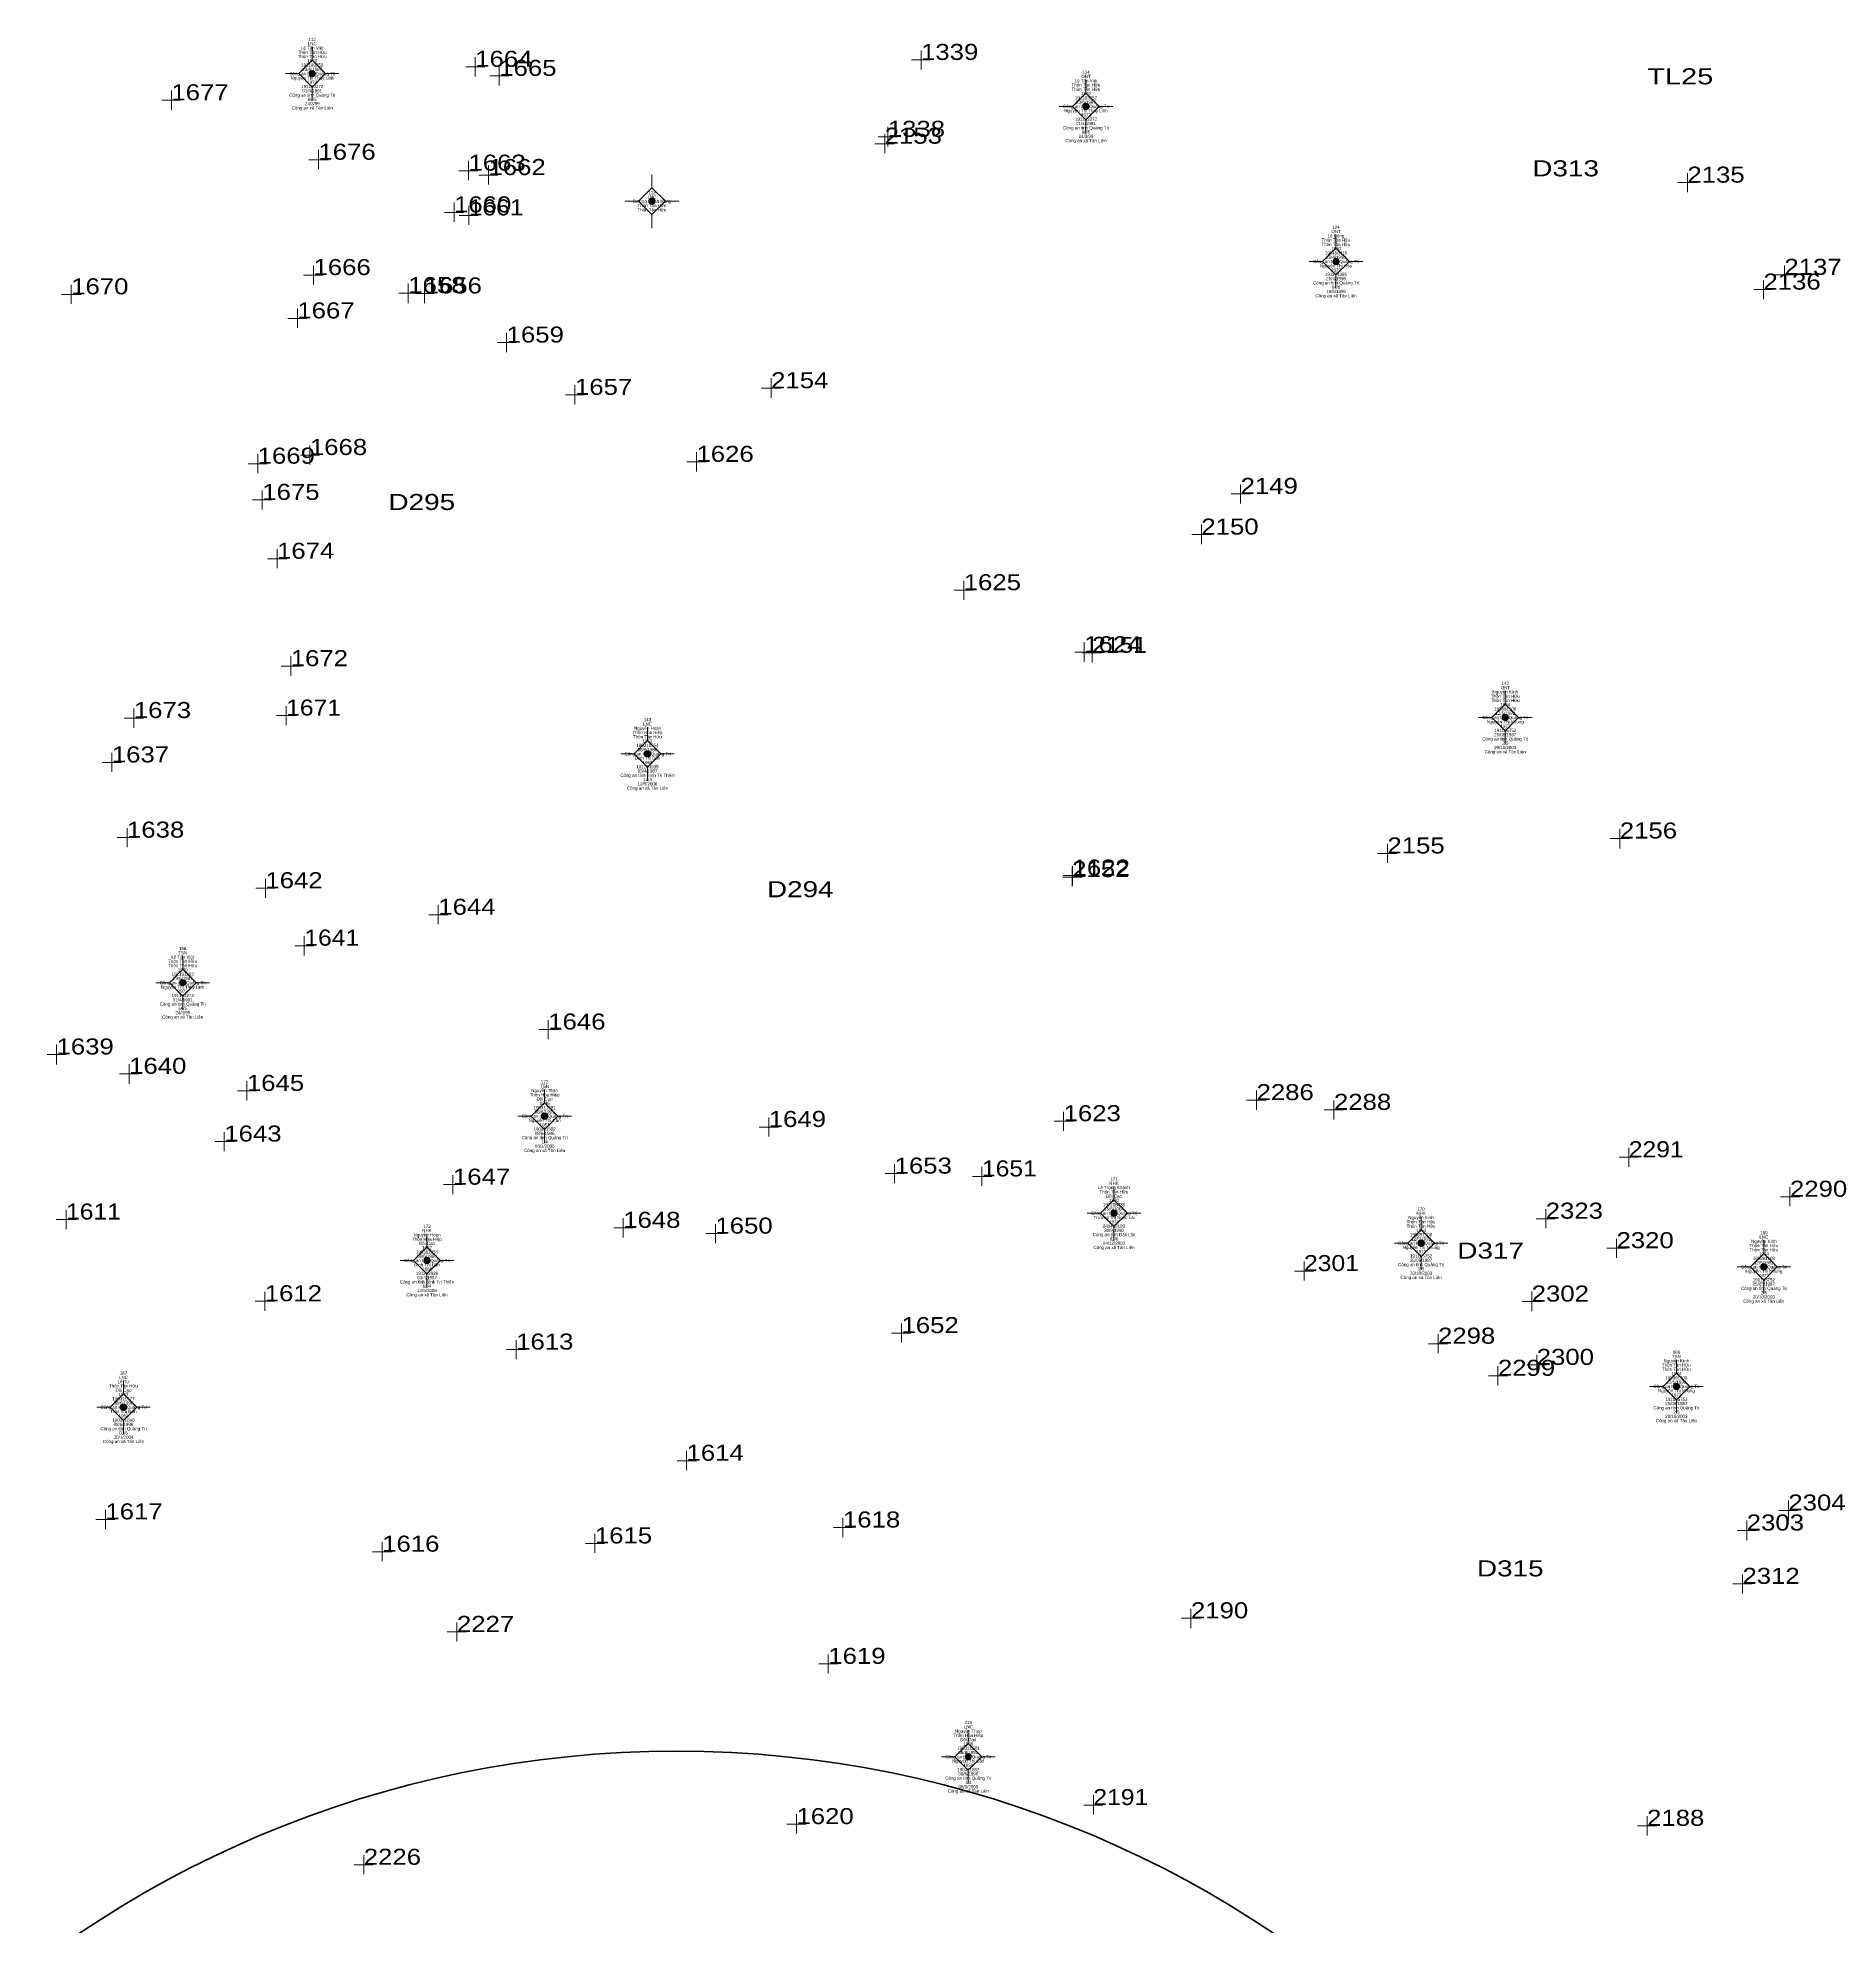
# Model space of a CAD drawing. Header units: metres. Extents: x 548949 to 550221, y 1836732 to 1838051.
# Drawn here: x 549440.5 to 549608.6, y 1837619.1 to 1837795.6 of the extents above; entities that cross this region are included whole.
import ezdxf
from ezdxf.enums import TextEntityAlignment as Align

# ---------------------------------------------------------------- set-up
doc = ezdxf.new("R2010")
doc.units = ezdxf.units.M
doc.header["$LTSCALE"] = 0.12
for name, color, linetype, lineweight in [('11', 7, 'Continuous', 13), ('4', 7, 'Continuous', 13), ('52', 7, 'Continuous', 35)]:
    doc.layers.add(name, color=color, linetype=linetype, lineweight=lineweight)
doc.layers.add('15', color=7, linetype='Continuous')
doc.layers.add('5', color=7, linetype='Continuous')

msp = doc.modelspace()

# ---------------------------------------------------------------- hatches: boundary and pattern name
at = {"layer": '11'}
for points in [[(549466.4495, 1837792.24, 1), (549465.8495, 1837792.24, 1)], [(549538.7995, 1837789.18, 1), (549538.1995, 1837789.18, 1)], [(549498.2195, 1837780.31, 1), (549497.6195, 1837780.31, 1)], [(549562.1795, 1837774.68, 1), (549561.5795, 1837774.68, 1)], [(549578.0095, 1837732.05, 1), (549577.4095, 1837732.05, 1)], [(549497.7995, 1837728.65, 1), (549497.1995, 1837728.65, 1)], [(549454.3395, 1837707.26, 1), (549453.7395, 1837707.26, 1)], [(549488.1795, 1837694.78, 1), (549487.5795, 1837694.78, 1)], [(549541.4195, 1837685.71, 1), (549540.8195, 1837685.71, 1)], [(549570.1395, 1837682.91, 1), (549569.5395, 1837682.91, 1)], [(549477.1795, 1837681.29, 1), (549476.5795, 1837681.29, 1)], [(549602.1895, 1837680.69, 1), (549601.5895, 1837680.69, 1)], [(549594.0095, 1837669.52, 1), (549593.4095, 1837669.52, 1)], [(549448.7995, 1837667.57, 1), (549448.1995, 1837667.57, 1)], [(549527.7995, 1837634.9, 1), (549527.1995, 1837634.9, 1)]]:
    msp.add_hatch(color=256, dxfattribs=at).paths.add_polyline_path(points)

# ---------------------------------------------------------------- linework, layer by layer
for p, q in [((549466.15, 1837794.74), (549466.15, 1837793.49)), ((549464.9, 1837792.24), (549463.65, 1837792.24)), ((549468.65, 1837792.24), (549467.4, 1837792.24)), ((549466.15, 1837790.99), (549466.15, 1837789.74)), ((549538.5, 1837791.68), (549538.5, 1837790.43)), ((549537.25, 1837789.18), (549536, 1837789.18)), ((549541, 1837789.18), (549539.75, 1837789.18)), ((549538.5, 1837787.93), (549538.5, 1837786.68)), ((549497.92, 1837782.81), (549497.92, 1837781.56)), ((549496.67, 1837780.31), (549495.42, 1837780.31)), ((549500.42, 1837780.31), (549499.17, 1837780.31)), ((549497.92, 1837779.06), (549497.92, 1837777.81)), ((549561.88, 1837777.18), (549561.88, 1837775.93)), ((549560.63, 1837774.68), (549559.38, 1837774.68)), ((549564.38, 1837774.68), (549563.13, 1837774.68)), ((549561.88, 1837773.43), (549561.88, 1837772.18)), ((549577.71, 1837734.55), (549577.71, 1837733.3)), ((549576.46, 1837732.05), (549575.21, 1837732.05)), ((549580.21, 1837732.05), (549578.96, 1837732.05)), ((549497.5, 1837731.15), (549497.5, 1837729.9)), ((549577.71, 1837730.8), (549577.71, 1837729.55)), ((549496.25, 1837728.65), (549495, 1837728.65)), ((549500, 1837728.65), (549498.75, 1837728.65)), ((549497.5, 1837727.4), (549497.5, 1837726.15)), ((549454.04, 1837709.76), (549454.04, 1837708.51)), ((549452.79, 1837707.26), (549451.54, 1837707.26)), ((549456.54, 1837707.26), (549455.29, 1837707.26)), ((549454.04, 1837706.01), (549454.04, 1837704.76)), ((549487.88, 1837697.28), (549487.88, 1837696.03)), ((549486.63, 1837694.78), (549485.38, 1837694.78)), ((549487.88, 1837693.53), (549487.88, 1837692.28)), ((549490.38, 1837694.78), (549489.13, 1837694.78)), ((549541.12, 1837688.21), (549541.12, 1837686.96)), ((549539.87, 1837685.71), (549538.62, 1837685.71)), ((549541.12, 1837684.46), (549541.12, 1837683.21)), ((549543.62, 1837685.71), (549542.37, 1837685.71)), ((549569.84, 1837685.41), (549569.84, 1837684.16)), ((549476.88, 1837683.79), (549476.88, 1837682.54)), ((549568.59, 1837682.91), (549567.34, 1837682.91)), ((549572.34, 1837682.91), (549571.09, 1837682.91)), ((549601.89, 1837683.19), (549601.89, 1837681.94)), ((549475.63, 1837681.29), (549474.38, 1837681.29)), ((549479.38, 1837681.29), (549478.13, 1837681.29)), ((549569.84, 1837681.66), (549569.84, 1837680.41)), ((549600.64, 1837680.69), (549599.39, 1837680.69)), ((549604.39, 1837680.69), (549603.14, 1837680.69)), ((549476.88, 1837680.04), (549476.88, 1837678.79)), ((549601.89, 1837679.44), (549601.89, 1837678.19)), ((549593.71, 1837672.02), (549593.71, 1837670.77)), ((549448.5, 1837670.07), (549448.5, 1837668.82)), ((549592.46, 1837669.52), (549591.21, 1837669.52)), ((549596.21, 1837669.52), (549594.96, 1837669.52)), ((549447.25, 1837667.57), (549446, 1837667.57)), ((549451, 1837667.57), (549449.75, 1837667.57)), ((549593.71, 1837668.27), (549593.71, 1837667.02)), ((549448.5, 1837666.32), (549448.5, 1837665.07)), ((549527.5, 1837637.4), (549527.5, 1837636.15)), ((549526.25, 1837634.9), (549525, 1837634.9)), ((549530, 1837634.9), (549528.75, 1837634.9)), ((549527.5, 1837633.65), (549527.5, 1837632.4))]:
    msp.add_line(p, q, dxfattribs=at)
for points in [[(549466.15, 1837793.49), (549464.9, 1837792.24), (549466.15, 1837790.99), (549467.4, 1837792.24)], [(549538.5, 1837790.43), (549537.25, 1837789.18), (549538.5, 1837787.93), (549539.75, 1837789.18)], [(549497.92, 1837781.56), (549496.67, 1837780.31), (549497.92, 1837779.06), (549499.17, 1837780.31)], [(549561.88, 1837775.93), (549560.63, 1837774.68), (549561.88, 1837773.43), (549563.13, 1837774.68)], [(549577.71, 1837733.3), (549576.46, 1837732.05), (549577.71, 1837730.8), (549578.96, 1837732.05)], [(549497.5, 1837729.9), (549496.25, 1837728.65), (549497.5, 1837727.4), (549498.75, 1837728.65)], [(549454.04, 1837708.51), (549452.79, 1837707.26), (549454.04, 1837706.01), (549455.29, 1837707.26)], [(549487.88, 1837696.03), (549486.63, 1837694.78), (549487.88, 1837693.53), (549489.13, 1837694.78)], [(549541.12, 1837686.96), (549539.87, 1837685.71), (549541.12, 1837684.46), (549542.37, 1837685.71)], [(549476.88, 1837682.54), (549475.63, 1837681.29), (549476.88, 1837680.04), (549478.13, 1837681.29)], [(549569.84, 1837684.16), (549568.59, 1837682.91), (549569.84, 1837681.66), (549571.09, 1837682.91)], [(549601.89, 1837681.94), (549600.64, 1837680.69), (549601.89, 1837679.44), (549603.14, 1837680.69)], [(549593.71, 1837670.77), (549592.46, 1837669.52), (549593.71, 1837668.27), (549594.96, 1837669.52)], [(549448.5, 1837668.82), (549447.25, 1837667.57), (549448.5, 1837666.32), (549449.75, 1837667.57)], [(549527.5, 1837636.15), (549526.25, 1837634.9), (549527.5, 1837633.65), (549528.75, 1837634.9)]]:
    msp.add_lwpolyline(points, close=True, dxfattribs=at)
for centre in [(549466.1495, 1837792.24), (549538.4995, 1837789.18), (549497.9195, 1837780.31), (549561.8795, 1837774.68), (549577.7095, 1837732.05), (549497.4995, 1837728.65), (549454.0395, 1837707.26), (549487.8795, 1837694.78), (549541.1195, 1837685.71), (549569.8395, 1837682.91), (549476.8795, 1837681.29), (549601.8895, 1837680.69), (549593.7095, 1837669.52), (549448.4995, 1837667.57), (549527.4995, 1837634.9)]:
    msp.add_circle(centre, 0.3, dxfattribs=at)
at = {"layer": '4'}
for p, q in [((549481.39, 1837791.96), (549481.39, 1837793.77)), ((549523.08, 1837792.63), (549523.08, 1837794.41)), ((549482.28, 1837792.88), (549480.5, 1837792.88)), ((549484.53, 1837792.03), (549482.75, 1837792.03)), ((549483.64, 1837791.14), (549483.64, 1837792.96)), ((549523.97, 1837793.52), (549522.19, 1837793.52)), ((549452.98, 1837788.86), (549452.98, 1837790.68)), ((549453.87, 1837789.75), (549452.09, 1837789.75)), ((549519.97, 1837785.44), (549519.97, 1837787.26)), ((549466.73, 1837783.3), (549466.73, 1837785.12)), ((549520.57, 1837785.69), (549518.76, 1837785.69)), ((549520.86, 1837786.33), (549519.07, 1837786.33)), ((549519.68, 1837784.8), (549519.68, 1837786.58)), ((549467.66, 1837784.19), (549465.84, 1837784.19)), ((549481.65, 1837783.17), (549479.86, 1837783.17)), ((549480.76, 1837782.28), (549480.76, 1837784.1)), ((549482.63, 1837781.87), (549482.63, 1837783.65)), ((549483.52, 1837782.76), (549481.74, 1837782.76)), ((549595.64, 1837782.05), (549593.85, 1837782.05)), ((549594.74, 1837781.16), (549594.74, 1837782.94)), ((549479.41, 1837778.38), (549479.41, 1837780.2)), ((549480.78, 1837778.1), (549480.78, 1837779.88)), ((549480.3, 1837779.27), (549478.52, 1837779.27)), ((549481.67, 1837778.99), (549479.89, 1837778.99)), ((549466.27, 1837772.52), (549466.27, 1837774.3)), ((549603.81, 1837772.54), (549603.81, 1837774.32)), ((549443.61, 1837770.72), (549443.61, 1837772.5)), ((549467.16, 1837773.41), (549465.34, 1837773.41)), ((549475.13, 1837770.8), (549475.13, 1837772.62)), ((549476.66, 1837770.8), (549476.66, 1837772.58)), ((549601.85, 1837771.16), (549601.85, 1837772.94)), ((549604.7, 1837773.43), (549602.88, 1837773.43)), ((549444.5, 1837771.61), (549442.72, 1837771.61)), ((549476.02, 1837771.73), (549474.24, 1837771.73)), ((549477.55, 1837771.69), (549475.77, 1837771.69)), ((549602.74, 1837772.05), (549600.96, 1837772.05)), ((549465.65, 1837769.36), (549463.87, 1837769.36)), ((549464.76, 1837768.47), (549464.76, 1837770.28)), ((549484.33, 1837766.21), (549484.33, 1837768.02)), ((549485.22, 1837767.1), (549483.44, 1837767.1)), ((549509.06, 1837761.94), (549509.06, 1837763.76)), ((549491.61, 1837762.21), (549489.83, 1837762.21)), ((549490.72, 1837761.32), (549490.72, 1837763.11)), ((549509.95, 1837762.83), (549508.17, 1837762.83)), ((549461.05, 1837754.89), (549461.05, 1837756.67)), ((549466.82, 1837756.59), (549465.04, 1837756.59)), ((549465.93, 1837755.7), (549465.93, 1837757.49)), ((549502.08, 1837755.06), (549502.08, 1837756.84)), ((549461.94, 1837755.78), (549460.16, 1837755.78)), ((549502.97, 1837755.95), (549501.19, 1837755.95)), ((549461.48, 1837751.5), (549461.48, 1837753.28)), ((549552.96, 1837752.06), (549552.96, 1837753.84)), ((549462.37, 1837752.39), (549460.56, 1837752.39)), ((549553.85, 1837752.95), (549552.07, 1837752.95)), ((549549.29, 1837748.26), (549549.29, 1837750.08)), ((549462.86, 1837746), (549462.86, 1837747.78)), ((549550.18, 1837749.15), (549548.4, 1837749.15)), ((549463.78, 1837746.89), (549461.97, 1837746.89)), ((549527.07, 1837743.06), (549527.07, 1837744.84)), ((549527.96, 1837743.95), (549526.18, 1837743.95)), ((549538.34, 1837737.26), (549538.34, 1837739.08)), ((549539.07, 1837737.2), (549539.07, 1837738.98)), ((549464.14, 1837735.96), (549464.14, 1837737.78)), ((549539.23, 1837738.15), (549537.45, 1837738.15)), ((549539.96, 1837738.09), (549538.18, 1837738.09)), ((549465.03, 1837736.85), (549463.25, 1837736.85)), ((549450.36, 1837732), (549448.58, 1837732)), ((549449.47, 1837731.08), (549449.47, 1837732.89)), ((549464.64, 1837732.23), (549462.82, 1837732.23)), ((549463.71, 1837731.34), (549463.71, 1837733.12)), ((549447.41, 1837726.96), (549447.41, 1837728.74)), ((549448.3, 1837727.85), (549446.52, 1837727.85)), ((549448.83, 1837719.93), (549448.83, 1837721.71)), ((549588.42, 1837719.82), (549588.42, 1837721.63)), ((549449.72, 1837720.82), (549447.9, 1837720.82)), ((549566.69, 1837718.45), (549566.69, 1837720.23)), ((549589.31, 1837720.74), (549587.53, 1837720.74)), ((549537.21, 1837716.24), (549537.21, 1837718.02)), ((549537.25, 1837716.38), (549537.25, 1837718.16)), ((549567.58, 1837719.34), (549565.76, 1837719.34)), ((549462.66, 1837716.09), (549460.88, 1837716.09)), ((549461.77, 1837715.2), (549461.77, 1837716.98)), ((549538.14, 1837717.13), (549536.32, 1837717.13)), ((549538.18, 1837717.27), (549536.36, 1837717.27)), ((549477.94, 1837712.72), (549477.94, 1837714.54)), ((549478.83, 1837713.61), (549477.05, 1837713.61)), ((549466.3, 1837710.72), (549464.52, 1837710.72)), ((549465.41, 1837709.8), (549465.41, 1837711.61)), ((549488.22, 1837701.99), (549488.22, 1837703.77)), ((549489.15, 1837702.88), (549487.33, 1837702.88)), ((549443.13, 1837700.55), (549441.35, 1837700.55)), ((549442.24, 1837699.62), (549442.24, 1837701.44)), ((549449.93, 1837698.74), (549448.14, 1837698.74)), ((549449.03, 1837697.82), (549449.03, 1837699.63)), ((549460.96, 1837697.14), (549459.15, 1837697.14)), ((549460.04, 1837696.25), (549460.04, 1837698.06)), ((549554.45, 1837695.39), (549554.45, 1837697.17)), ((549536.41, 1837693.42), (549536.41, 1837695.2)), ((549555.34, 1837696.28), (549553.52, 1837696.28)), ((549562.58, 1837695.37), (549560.76, 1837695.37)), ((549561.69, 1837694.48), (549561.69, 1837696.26)), ((549457.93, 1837691.52), (549457.93, 1837693.3)), ((549509.76, 1837693.77), (549507.95, 1837693.77)), ((549508.84, 1837692.88), (549508.84, 1837694.66)), ((549537.3, 1837694.31), (549535.52, 1837694.31)), ((549458.82, 1837692.41), (549457.04, 1837692.41)), ((549589.26, 1837690.05), (549589.26, 1837691.83)), ((549520.61, 1837688.52), (549520.61, 1837690.3)), ((549528.77, 1837688.26), (549528.77, 1837690.04)), ((549590.15, 1837690.94), (549588.37, 1837690.94)), ((549480.2, 1837688.38), (549478.42, 1837688.38)), ((549479.31, 1837687.49), (549479.31, 1837689.27)), ((549521.5, 1837689.41), (549519.72, 1837689.41)), ((549529.7, 1837689.15), (549527.88, 1837689.15)), ((549604.33, 1837686.36), (549604.33, 1837688.14)), ((549443.13, 1837684.23), (549443.13, 1837686.01)), ((549581.49, 1837684.31), (549581.49, 1837686.09)), ((549605.22, 1837687.25), (549603.44, 1837687.25)), ((549444.02, 1837685.12), (549442.2, 1837685.12)), ((549496.12, 1837684.34), (549494.34, 1837684.34)), ((549495.23, 1837683.45), (549495.23, 1837685.24)), ((549503.85, 1837682.91), (549503.85, 1837684.69)), ((549582.38, 1837685.2), (549580.6, 1837685.2)), ((549504.74, 1837683.8), (549502.96, 1837683.8)), ((549589, 1837682.44), (549587.22, 1837682.44)), ((549588.11, 1837681.55), (549588.11, 1837683.33)), ((549558.89, 1837679.41), (549558.89, 1837681.19)), ((549559.82, 1837680.3), (549558, 1837680.3)), ((549462.64, 1837677.48), (549460.82, 1837677.48)), ((549461.71, 1837676.59), (549461.71, 1837678.37)), ((549581.1, 1837677.45), (549579.29, 1837677.45)), ((549580.18, 1837676.56), (549580.18, 1837678.38)), ((549521.25, 1837673.61), (549521.25, 1837675.39)), ((549485.22, 1837672.07), (549485.22, 1837673.85)), ((549522.14, 1837674.5), (549520.32, 1837674.5)), ((549571.42, 1837672.62), (549571.42, 1837674.4)), ((549486.11, 1837672.96), (549484.33, 1837672.96)), ((549572.31, 1837673.51), (549570.53, 1837673.51)), ((549580.65, 1837670.64), (549580.65, 1837672.46)), ((549577.91, 1837670.51), (549576.13, 1837670.51)), ((549577.02, 1837669.62), (549577.02, 1837671.4)), ((549581.54, 1837671.53), (549579.76, 1837671.53)), ((549501.15, 1837661.68), (549501.15, 1837663.46)), ((549502.08, 1837662.57), (549500.26, 1837662.57)), ((549446.81, 1837656.16), (549446.81, 1837657.98)), ((549605.07, 1837657.92), (549603.29, 1837657.92)), ((549604.18, 1837657.03), (549604.18, 1837658.84)), ((549447.7, 1837657.09), (549445.92, 1837657.09)), ((549516.67, 1837656.33), (549514.89, 1837656.33)), ((549515.78, 1837655.44), (549515.78, 1837657.22)), ((549601.18, 1837656.05), (549599.4, 1837656.05)), ((549600.29, 1837655.16), (549600.29, 1837656.98)), ((549472.69, 1837653.18), (549472.69, 1837654.96)), ((549493.47, 1837654.84), (549491.69, 1837654.84)), ((549492.58, 1837653.95), (549492.58, 1837655.73)), ((549473.62, 1837654.07), (549471.8, 1837654.07)), ((549600.78, 1837651.06), (549599, 1837651.06)), ((549599.89, 1837650.17), (549599.89, 1837651.95)), ((549479.68, 1837645.68), (549479.68, 1837647.46)), ((549549.21, 1837647.84), (549547.43, 1837647.84)), ((549548.32, 1837646.91), (549548.32, 1837648.73)), ((549480.57, 1837646.57), (549478.76, 1837646.57)), ((549514.41, 1837642.69), (549514.41, 1837644.47)), ((549515.3, 1837643.58), (549513.52, 1837643.58)), ((549539.19, 1837629.49), (549539.19, 1837631.3)), ((549511.43, 1837627.71), (549511.43, 1837629.52)), ((549540.08, 1837630.38), (549538.3, 1837630.38)), ((549512.32, 1837628.6), (549510.54, 1837628.6)), ((549591.86, 1837628.44), (549590.07, 1837628.44)), ((549590.97, 1837627.55), (549590.97, 1837629.33)), ((549471.86, 1837624.8), (549470.08, 1837624.8)), ((549470.97, 1837623.91), (549470.97, 1837625.69))]:
    msp.add_line(p, q, dxfattribs=at)
at = {"layer": '52', "lineweight": 60}
msp.add_circle((549500.2144, 1837535.4191), 100, dxfattribs=at)

# ---------------------------------------------------------------- texts
at = {"layer": '15'}
for s, width, p in [('112', 0.95, (549466.145, 1837795.29)), ('LNC', 0.95, (549466.15, 1837794.89)), ('191193252', 0.95, (549466.15, 1837792.89)), ('1970', 0.95, (549466.155, 1837793.29)), ('114', 0.95, (549538.5, 1837792.23)), ('191193272', 0.95, (549466.15, 1837790.89)), ('01/4/1991', 0.95, (549466.145, 1837790.49)), ('1972', 0.95, (549466.15, 1837791.29)), ('191193252', 0.95, (549538.5, 1837789.83)), ('1970', 0.95, (549538.505, 1837790.23)), ('24/3/99', 0.95, (549466.155, 1837789.29)), ('66/5', 0.95, (549466.15, 1837789.69)), ('1972', 0.95, (549538.5, 1837788.23)), ('191193272', 0.95, (549538.5, 1837787.83)), ('01/4/1991', 0.95, (549538.495, 1837787.43)), ('66/5', 0.95, (549538.5, 1837786.63)), ('24/3/99', 0.95, (549538.505, 1837786.23)), ('LNC', 0.95, (549497.92, 1837780.56)), ('113', 0.95, (549497.92, 1837780.96)), ('124', 0.95, (549561.88, 1837777.73)), ('Lê Dũng', 0.95, (549561.88, 1837776.93)), ('1960', 0.95, (549561.885, 1837775.73)), ('1972', 0.95, (549561.88, 1837773.73)), ('64/5', 0.95, (549561.88, 1837772.13)), ('142', 0.95, (549577.705, 1837735.1)), ('143', 0.95, (549497.5, 1837731.7)), ('12/5/1992', 0.95, (549577.71, 1837732.3)), ('1964', 0.95, (549577.715, 1837733.1)), ('LNC', 0.95, (549497.5, 1837731.3)), ('191165752', 0.95, (549577.71, 1837730.7)), ('1972', 0.95, (549577.71, 1837731.1)), ('08/6/1986', 0.95, (549497.5, 1837728.9)), ('1962', 0.95, (549497.5, 1837729.7)), ('2/5', 0.95, (549577.715, 1837729.5)), ('1968', 0.95, (549497.505, 1837727.7)), ('12/5/2006', 0.95, (549497.5, 1837725.7)), ('12/4', 0.95, (549497.5, 1837726.1)), ('TSN', 0.95, (549454.035, 1837709.91)), ('158', 0.95, (549454.04, 1837710.31)), ('191193252', 0.95, (549454.04, 1837707.91)), ('1970', 0.95, (549454.045, 1837708.31)), ('191193272', 0.95, (549454.04, 1837705.91)), ('01/4/1991', 0.95, (549454.035, 1837705.51)), ('1972', 0.95, (549454.04, 1837706.31)), ('24/3/99', 0.95, (549454.045, 1837704.31)), ('66/5', 0.95, (549454.04, 1837704.71)), ('TSN', 0.95, (549487.875, 1837697.43)), ('172', 0.95, (549487.875, 1837697.83)), ('190311581', 0.95, (549487.885, 1837695.43)), ('08/8/1991', 0.95, (549487.875, 1837695.03)), ('1946', 0.95, (549487.88, 1837695.83)), ('190311582', 0.95, (549487.88, 1837693.43)), ('08/6/1996', 0.95, (549487.88, 1837693.03)), ('1951', 0.9, (549487.875, 1837693.83)), ('1/4', 0.95, (549487.885, 1837692.23)), ('171', 0.85, (549541.12, 1837688.76)), ('1970', 0.95, (549541.125, 1837686.76)), ('170', 0.95, (549569.84, 1837685.96)), ('173', 0.95, (549476.88, 1837684.34)), ('1974', 0.95, (549541.125, 1837684.76)), ('1964', 0.95, (549569.845, 1837683.96)), ('1962', 0.95, (549476.88, 1837682.34)), ('82/6', 0.95, (549541.125, 1837683.16)), ('12/5/1992', 0.95, (549569.84, 1837683.16)), ('LNC', 0.95, (549601.89, 1837683.34)), ('169', 0.95, (549601.89, 1837683.74)), ('08/6/1986', 0.95, (549476.88, 1837681.54)), ('191165752', 0.95, (549569.84, 1837681.56)), ('1972', 0.95, (549569.84, 1837681.96)), ('2/5', 0.95, (549569.845, 1837680.36)), ('12/5/1992', 0.95, (549601.89, 1837680.94)), ('1964', 0.95, (549601.895, 1837681.74)), ('1968', 0.95, (549476.885, 1837680.34)), ('12/4', 0.95, (549476.88, 1837678.74)), ('191165752', 0.95, (549601.89, 1837679.34)), ('1972', 0.95, (549601.89, 1837679.74)), ('12/5/2006', 0.95, (549476.88, 1837678.34)), ('2/5', 0.95, (549601.895, 1837678.14)), ('TSN', 0.95, (549593.705, 1837672.17)), ('188', 0.95, (549593.71, 1837672.57)), ('LNC', 0.95, (549448.5, 1837670.22)), ('187', 0.95, (549448.5, 1837670.62)), ('12/5/1992', 0.95, (549593.71, 1837669.77)), ('1964', 0.95, (549593.715, 1837670.57)), ('1947', 0.95, (549448.505, 1837668.62)), ('191165752', 0.95, (549593.71, 1837668.17)), ('1972', 0.95, (549593.71, 1837668.57)), ('08/6/1996', 0.95, (549448.5, 1837667.82)), ('1954', 0.95, (549448.505, 1837666.62)), ('2/5', 0.95, (549593.715, 1837666.97)), ('08/6/1996', 0.95, (549448.5, 1837665.82)), ('03/5', 0.95, (549448.5, 1837665.02)), ('LNC', 0.95, (549527.5, 1837637.55)), ('213', 0.95, (549527.5, 1837637.95)), ('190311581', 0.95, (549527.505, 1837635.55)), ('08/8/1991', 0.95, (549527.495, 1837635.15)), ('1946', 0.95, (549527.5, 1837635.95)), ('190311582', 0.95, (549527.5, 1837633.55)), ('08/6/1996', 0.95, (549527.5, 1837633.15)), ('1951', 0.9, (549527.495, 1837633.95)), ('1/4', 0.95, (549527.505, 1837632.35))]:
    msp.add_text(s, height=0.3, dxfattribs=dict(at, width=width)).set_placement(p, align=Align.CENTER)
for s, p in [('Thôn Tân Hữu', (549466.145, 1837794.09)), ('Thôn Tân Hữu', (549466.145, 1837793.69)), ('Lê Tấn Việt', (549466.155, 1837794.49)), ('Công an tỉnh Quảng Trị', (549466.155, 1837792.09)), ('Nguyễn Thị Thúy Linh', (549466.155, 1837791.69)), ('23/6/1987', (549466.155, 1837792.49)), ('ONT', (549538.505, 1837791.83)), ('Công an tỉnh Quảng Trị', (549466.155, 1837790.09)), ('Thôn Tân Hữu', (549538.495, 1837791.03)), ('Thôn Tân Hữu', (549538.495, 1837790.63)), ('Lê Tấn Việt', (549538.505, 1837791.43)), ('Công an xã Tân Liên', (549466.15, 1837788.89)), ('Công an tỉnh Quảng Trị', (549538.505, 1837789.03)), ('Nguyễn Thị Thúy Linh', (549538.505, 1837788.63)), ('23/6/1987', (549538.505, 1837789.43)), ('Công an tỉnh Quảng Trị', (549538.505, 1837787.03)), ('Công an xã Tân Liên', (549538.5, 1837785.83)), ('Dương Mạnh Hùng', (549497.915, 1837780.16)), ('Thôn Tân Hữu', (549497.915, 1837779.76)), ('Thôn Tân Hữu', (549497.915, 1837779.36)), ('Thôn Tân Hữu', (549561.875, 1837776.53)), ('Thôn Tân Hữu', (549561.875, 1837776.13)), ('ONT', (549561.885, 1837777.33)), ('Công an tỉnh Quảng Trị', (549561.885, 1837774.53)), ('Nguyễn Thị Hòa', (549561.88, 1837774.13)), ('190456419', (549561.875, 1837775.33)), ('25/4/1998', (549561.885, 1837774.93)), ('Công an tỉnh Quảng Trị', (549561.885, 1837772.53)), ('191274385', (549561.875, 1837773.33)), ('25/4/1998', (549561.885, 1837772.93)), ('Công an xã Tân Liên', (549561.88, 1837771.33)), ('16/5/1998', (549561.885, 1837771.73)), ('Thôn Tân Hữu', (549577.705, 1837733.9)), ('Thôn Tân Hữu', (549577.705, 1837733.5)), ('Nguyễn Kính', (549577.71, 1837734.3)), ('ONT', (549577.715, 1837734.7)), ('Công an tỉnh Quảng Trị', (549577.715, 1837731.9)), ('Nguyễn Thị Nhung', (549577.715, 1837731.5)), ('190891108', (549577.705, 1837732.7)), ('Thôn Hòa Hiệp', (549497.5, 1837730.5)), ('Thôn Tân Hữu', (549497.495, 1837730.1)), ('Nguyễn Hoàn', (549497.505, 1837730.9)), ('Công an tỉnh Quảng Trị', (549577.715, 1837729.9)), ('25/05/1987', (549577.705, 1837730.3)), ('Công an tỉnh Quảng Trị', (549497.505, 1837728.5)), ('Đinh Thị Dẫn', (549497.5, 1837728.1)), ('190311954', (549497.495, 1837729.3)), ('Công an xã Tân Liên', (549577.71, 1837728.7)), ('20/10/2003', (549577.705, 1837729.1)), ('Công an tỉnh Bình Trị Thiên', (549497.495, 1837726.5)), ('191203938', (549497.495, 1837727.3)), ('03/4/1987', (549497.505, 1837726.9)), ('Công an xã Tân Liên', (549497.5, 1837725.3)), ('Thôn Tân Hữu', (549454.035, 1837709.11)), ('Thôn Tân Hữu', (549454.035, 1837708.71)), ('Lê Tấn Việt', (549454.045, 1837709.51)), ('Công an tỉnh Quảng Trị', (549454.045, 1837707.11)), ('23/6/1987', (549454.045, 1837707.51)), ('Công an tỉnh Quảng Trị', (549454.045, 1837705.11)), ('Nguyễn Thị Thúy Linh', (549454.045, 1837706.71)), ('Công an xã Tân Liên', (549454.04, 1837703.91)), ('Thôn Hòa Hiệp', (549487.88, 1837696.63)), ('Nguyễn Thạo', (549487.88, 1837697.03)), ('Đồi Cao', (549487.88, 1837696.23)), ('Công an tỉnh Quảng Trị', (549487.885, 1837694.63)), ('Nguyễn Thị Cằn', (549487.885, 1837694.23)), ('Công an tỉnh Quảng Trị', (549487.885, 1837692.63)), ('Công an xã Tân Liên', (549487.88, 1837691.43)), ('06/1/2005', (549487.885, 1837691.83)), ('Lê Trọng Khánh', (549541.115, 1837687.96)), ('Thôn Tân Hữu', (549541.115, 1837687.56)), ('NHK', (549541.12, 1837688.36)), ('197208438', (549541.115, 1837686.36)), ('15/6/2004', (549541.125, 1837685.96)), ('Đồi Cao', (549541.12, 1837687.16)), ('NHK', (549476.88, 1837683.94)), ('Công an tỉnh Quảng Trị', (549541.125, 1837685.56)), ('Trương Thị Ngọc Lài', (549541.125, 1837685.16)), ('240453189', (549541.115, 1837684.36)), ('30/9/1990', (549541.125, 1837683.96)), ('Thôn Tân Hữu', (549569.835, 1837684.76)), ('Thôn Tân Hữu', (549569.835, 1837684.36)), ('Nguyễn Kính', (549569.84, 1837685.16)), ('NHK', (549569.84, 1837685.56)), ('Thôn Hòa Hiệp', (549476.88, 1837683.14)), ('Nguyễn Hoàn', (549476.885, 1837683.54)), ('Đồi Cao', (549476.88, 1837682.74)), ('Công an tỉnh Đăk Lăk', (549541.125, 1837683.56)), ('Công an xã Tân Liên', (549541.12, 1837682.36)), ('04/12/2003', (549541.115, 1837682.76)), ('Công an tỉnh Quảng Trị', (549569.845, 1837682.76)), ('Nguyễn Thị Nhung', (549569.845, 1837682.36)), ('190891108', (549569.835, 1837683.56)), ('Thôn Tân Hữu', (549601.885, 1837682.54)), ('Thôn Tân Hữu', (549601.885, 1837682.14)), ('Nguyễn Kính', (549601.89, 1837682.94)), ('Công an tỉnh Quảng Trị', (549476.885, 1837681.14)), ('Đinh Thị Dẫn', (549476.88, 1837680.74)), ('190311954', (549476.875, 1837681.94)), ('Công an tỉnh Quảng Trị', (549569.845, 1837680.76)), ('25/05/1987', (549569.835, 1837681.16)), ('Công an tỉnh Quảng Trị', (549601.895, 1837680.54)), ('190891108', (549601.885, 1837681.34)), ('Công an tỉnh Bình Trị Thiên', (549476.875, 1837679.14)), ('191203938', (549476.875, 1837679.94)), ('03/4/1987', (549476.885, 1837679.54)), ('Công an xã Tân Liên', (549569.84, 1837679.56)), ('20/10/2003', (549569.835, 1837679.96)), ('Nguyễn Thị Nhung', (549601.895, 1837680.14)), ('25/05/1987', (549601.885, 1837678.94)), ('Công an xã Tân Liên', (549476.88, 1837677.94)), ('Công an tỉnh Quảng Trị', (549601.895, 1837678.54)), ('Công an xã Tân Liên', (549601.89, 1837677.34)), ('20/10/2003', (549601.885, 1837677.74)), ('Nguyễn Kính', (549593.71, 1837671.77)), ('Lê Tứ', (549448.505, 1837669.82)), ('Thôn Tân Hữu', (549593.705, 1837671.37)), ('Thôn Tân Hữu', (549593.705, 1837670.97)), ('190891108', (549593.705, 1837670.17)), ('Thôn Tân Hữu', (549448.495, 1837669.42)), ('190311577', (549448.495, 1837668.22)), ('Đồi Cao', (549448.5, 1837669.02)), ('Công an tỉnh Quảng Trị', (549593.715, 1837669.37)), ('Nguyễn Thị Nhung', (549593.715, 1837668.97)), ('Công an tỉnh Quảng Trị', (549448.505, 1837667.42)), ('Trần Thị Đơn', (549448.5, 1837667.02)), ('Công an tỉnh Quảng Trị', (549593.715, 1837667.37)), ('25/05/1987', (549593.705, 1837667.77)), ('20/10/2003', (549593.705, 1837666.57)), ('Công an tỉnh Quảng Trị', (549448.505, 1837665.42)), ('190311640', (549448.495, 1837666.22)), ('30/1/2004', (549448.505, 1837664.62)), ('Công an xã Tân Liên', (549593.71, 1837666.17)), ('Công an xã Tân Liên', (549448.5, 1837664.22)), ('Thôn Hòa Hiệp', (549527.5, 1837636.75)), ('Nguyễn Thạo', (549527.5, 1837637.15)), ('Đồi Cao', (549527.5, 1837636.35)), ('Công an tỉnh Quảng Trị', (549527.505, 1837634.75)), ('Công an tỉnh Quảng Trị', (549527.505, 1837632.75)), ('Nguyễn Thị Cằn', (549527.505, 1837634.35)), ('Công an xã Tân Liên', (549527.5, 1837631.55)), ('06/1/2005', (549527.505, 1837631.95))]:
    msp.add_text(s, height=0.3, dxfattribs=at).set_placement(p, align=Align.CENTER)
at = {"layer": '5'}
for s, width, p in [('1664', 1.2, (549481.39, 1837792.88)), ('1339', 1.2, (549523.08, 1837793.52)), ('1665', 1.2, (549483.64, 1837792.03)), ('TL25 ', 1.35, (549590.99, 1837791.24)), ('1677', 1.2, (549452.98, 1837789.75)), ('2153', 1.2, (549519.68, 1837785.69)), ('1338', 1.2, (549519.97, 1837786.33)), ('1676', 1.2, (549466.73, 1837784.19)), ('1663', 1.2, (549480.76, 1837783.17)), ('1662', 1.2, (549482.63, 1837782.76)), ('D313 ', 1.3, (549580.24, 1837782.64)), ('2135', 1.2, (549594.74, 1837782.05)), ('1660', 1.2, (549479.41, 1837779.27)), ('1661', 1.15, (549480.78, 1837778.99)), ('1666', 1.2, (549466.27, 1837773.41)), ('2137', 1.2, (549603.81, 1837773.43)), ('1670', 1.2, (549443.61, 1837771.61)), ('1658', 1.2, (549475.13, 1837771.73)), ('1656', 1.2, (549476.66, 1837771.69)), ('2136', 1.2, (549601.85, 1837772.05)), ('1667', 1.2, (549464.76, 1837769.36)), ('1659', 1.2, (549484.33, 1837767.1)), ('1657', 1.2, (549490.72, 1837762.21)), ('2154', 1.2, (549509.06, 1837762.83)), ('1669', 1.2, (549461.05, 1837755.78)), ('1668', 1.2, (549465.93, 1837756.59)), ('1626', 1.2, (549502.08, 1837755.95)), ('1675', 1.2, (549461.48, 1837752.39)), ('2149', 1.2, (549552.96, 1837752.95)), ('D295 ', 1.3, (549473.28, 1837751.45)), ('2150', 1.2, (549549.29, 1837749.15)), ('1674', 1.2, (549462.86, 1837746.89)), ('1625', 1.2, (549527.07, 1837743.95)), ('1624', 1.2, (549538.34, 1837738.15)), ('2151', 1.15, (549539.07, 1837738.09)), ('1672', 1.2, (549464.14, 1837736.85)), ('1671', 1.15, (549463.71, 1837732.23)), ('1673', 1.2, (549449.47, 1837732)), ('1637', 1.2, (549447.41, 1837727.85)), ('1638', 1.2, (549448.83, 1837720.82)), ('2156', 1.2, (549588.42, 1837720.74)), ('2155', 1.2, (549566.69, 1837719.34)), ('2152', 1.2, (549537.21, 1837717.13)), ('1622', 1.2, (549537.25, 1837717.27)), ('1642', 1.2, (549461.77, 1837716.09)), ('D294 ', 1.3, (549508.67, 1837715.25)), ('1644', 1.2, (549477.94, 1837713.61)), ('1641', 1.15, (549465.41, 1837710.72)), ('1646', 1.2, (549488.22, 1837702.88)), ('1639', 1.2, (549442.24, 1837700.55)), ('1640', 1.2, (549449.03, 1837698.74)), ('1645', 1.2, (549460.04, 1837697.14)), ('2286', 1.2, (549554.45, 1837696.28)), ('2288', 1.2, (549561.69, 1837695.37)), ('1649', 1.2, (549508.84, 1837693.77)), ('1623', 1.2, (549536.41, 1837694.31)), ('1643', 1.2, (549457.93, 1837692.41)), ('2291', 1.15, (549589.26, 1837690.94)), ('1647', 1.2, (549479.31, 1837688.38)), ('1653', 1.2, (549520.61, 1837689.41)), ('1651', 1.15, (549528.77, 1837689.15)), ('2290', 1.2, (549604.33, 1837687.25)), ('1611', 1.15, (549443.13, 1837685.12)), ('2323', 1.2, (549581.49, 1837685.2)), ('1648', 1.2, (549495.23, 1837684.34)), ('1650', 1.2, (549503.85, 1837683.8)), ('D317 ', 1.3, (549573.22, 1837681.47)), ('2320', 1.2, (549588.11, 1837682.44)), ('2301', 1.15, (549558.89, 1837680.3)), ('1612', 1.2, (549461.71, 1837677.48)), ('2302', 1.2, (549580.18, 1837677.45)), ('1652', 1.2, (549521.25, 1837674.5)), ('1613', 1.2, (549485.22, 1837672.96)), ('2298', 1.2, (549571.42, 1837673.51)), ('2299', 1.2, (549577.02, 1837670.51)), ('2300', 1.2, (549580.65, 1837671.53)), ('1614', 1.2, (549501.15, 1837662.57)), ('1617', 1.2, (549446.81, 1837657.09)), ('1618', 1.2, (549515.78, 1837656.33)), ('2304', 1.2, (549604.18, 1837657.92)), ('1615', 1.2, (549492.58, 1837654.84)), ('2303', 1.2, (549600.29, 1837656.05)), ('1616', 1.2, (549472.69, 1837654.07)), ('D315 ', 1.3, (549575.06, 1837651.76)), ('2312', 1.2, (549599.89, 1837651.06)), ('2190', 1.2, (549548.32, 1837647.84)), ('2227', 1.2, (549479.68, 1837646.57)), ('1619', 1.2, (549514.41, 1837643.58)), ('2191', 1.15, (549539.19, 1837630.38)), ('1620', 1.2, (549511.43, 1837628.6)), ('2188', 1.2, (549590.97, 1837628.44)), ('2226', 1.2, (549470.97, 1837624.8))]:
    msp.add_text(s, height=1.5, dxfattribs=dict(at, width=width)).set_placement(p)

doc.saveas('drawing.dxf')
